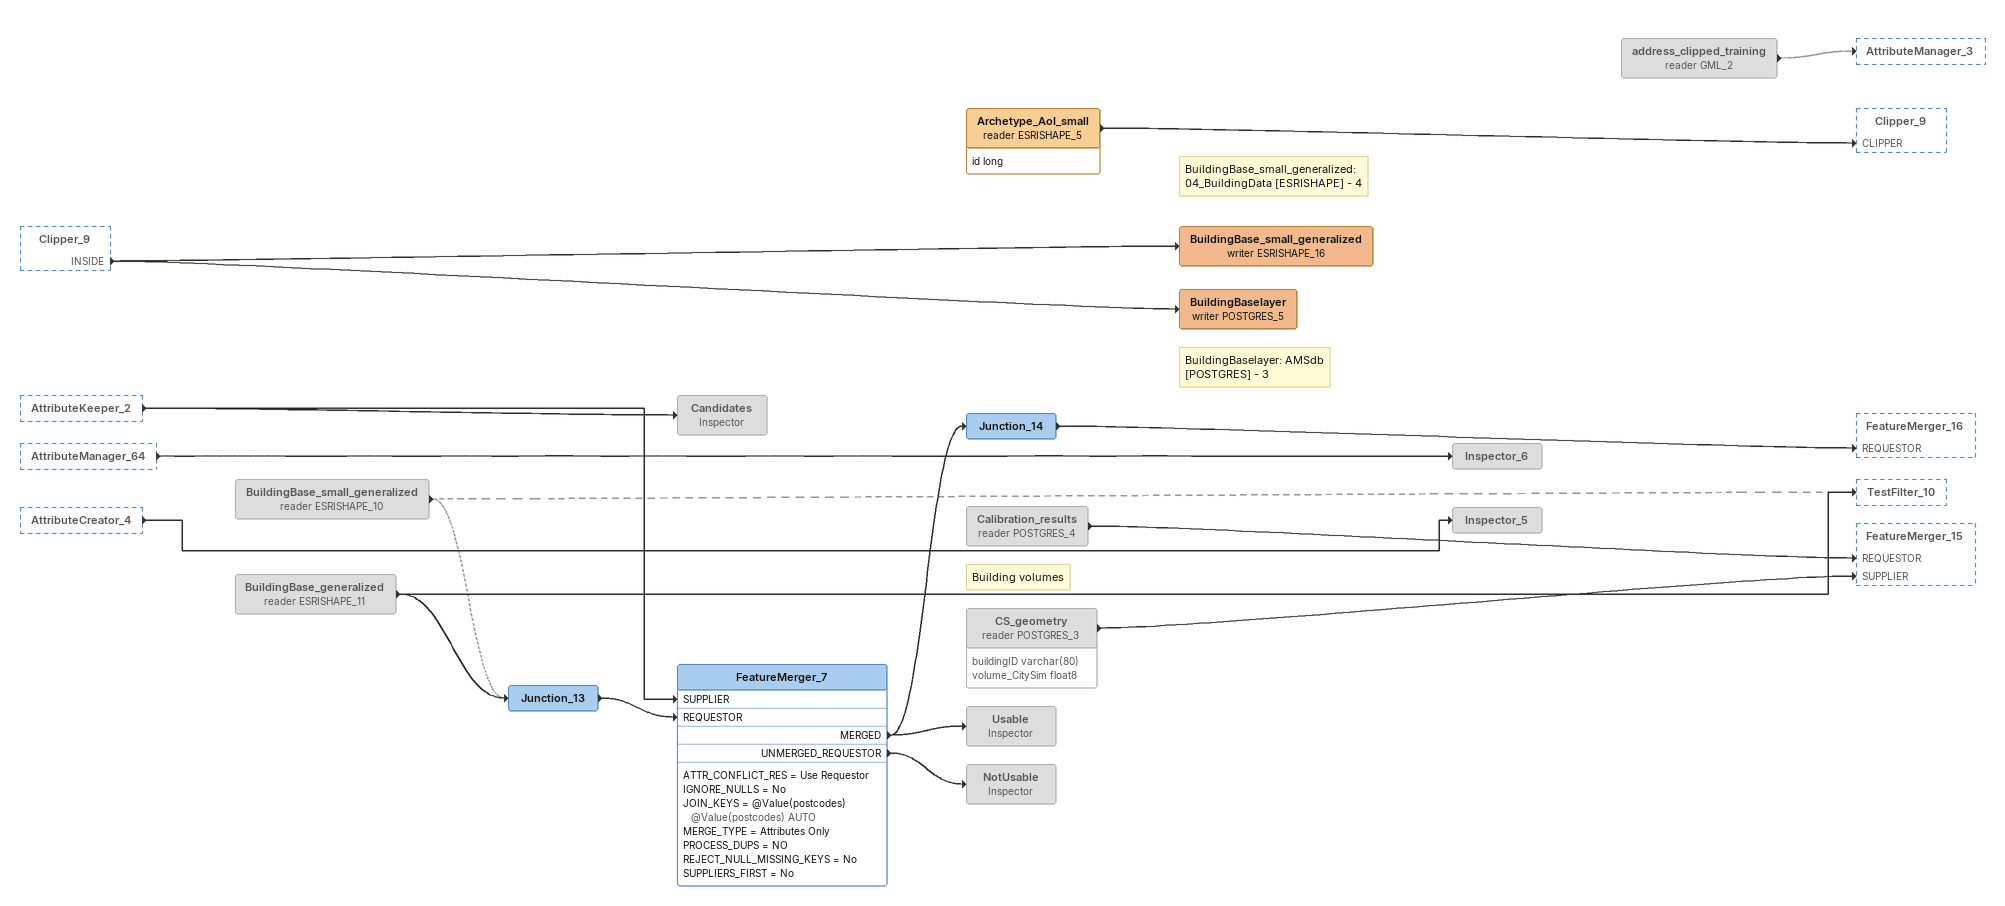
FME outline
Clipper_9 [outside]
    INSIDE -> BuildingBase_small_generalized (writer ESRISHAPE_16)
    INSIDE -> BuildingBaselayer (writer POSTGRES_5)
AttributeKeeper_2 [outside]
    -> Candidates
    -> FeatureMerger_7 [SUPPLIER]
AttributeManager_64 [outside]
    -> Inspector_6
AttributeCreator_4 [outside]
    -> Inspector_5
BuildingBase_small_generalized (reader ESRISHAPE_10) [off]
    -> TestFilter_10 [off]
    -> Junction_13 [off]
BuildingBase_generalized (reader ESRISHAPE_11) [off]
    -> TestFilter_10
    -> Junction_13
Candidates: Inspector [off]
Junction_13
    -> FeatureMerger_7 [REQUESTOR]
FeatureMerger_7
    ATTR_CONFLICT_RES = Use Requestor
    IGNORE_NULLS = No
    JOIN_KEYS = @Value(postcodes) @Value(postcodes) AUTO
    MERGE_TYPE = Attributes Only
    PROCESS_DUPS = NO
    REJECT_NULL_MISSING_KEYS = No
    SUPPLIERS_FIRST = No
    MERGED -> Usable
    MERGED -> Junction_14
    UNMERGED_REQUESTOR -> NotUsable
Junction_14
    -> FeatureMerger_16 [REQUESTOR]
Usable: Inspector [off]
NotUsable: Inspector [off]
Archetype_AoI_small (reader ESRISHAPE_5)
    attributes: id long
    -> Clipper_9 [CLIPPER]
Note: BuildingBase_small_generalized: 04_BuildingData [ESRISHAPE] - 4
BuildingBase_small_generalized (writer ESRISHAPE_16)
Note: BuildingBaselayer: AMSdb [POSTGRES] - 3
BuildingBaselayer (writer POSTGRES_5)
Calibration_results (reader POSTGRES_4) [off]
    -> FeatureMerger_15 [REQUESTOR]
Note: Building volumes
CS_geometry (reader POSTGRES_3) [off]
    attributes: buildingID varchar(80), volume_CitySim float8
    -> FeatureMerger_15 [SUPPLIER]
Inspector_6 [off]
Inspector_5 [off]
address_clipped_training (reader GML_2) [off]
    -> AttributeManager_3 [off]
